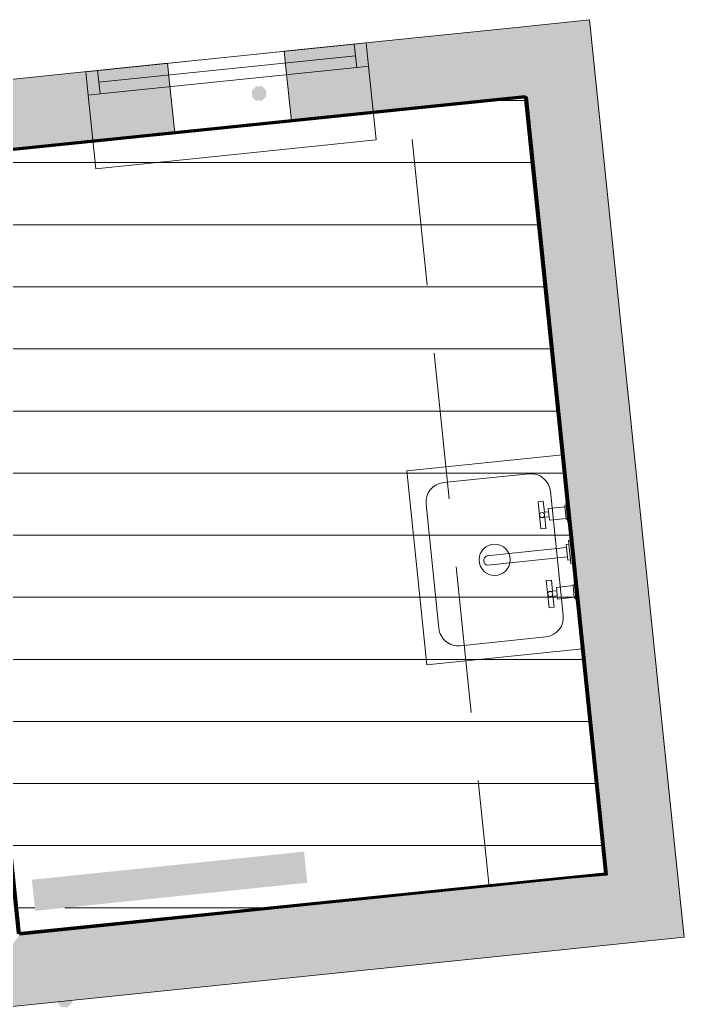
# Model space of a CAD drawing. Header units: metres. Extents: x 399 to 3028, y -427 to 863.
# Drawn here: x 750.136 to 751.836, y -315.486 to -312.945 of the extents above; entities that cross this region are included whole.
import ezdxf

# ---------------------------------------------------------------- set-up
doc = ezdxf.new("R2010")
doc.units = ezdxf.units.M
doc.linetypes.add('IMPORT-Hidden Line _9_', pattern=[0.55, 0.375, -0.175])
for name, color, linetype, lineweight in [('01-Dalles_3D_Stylo_No__1', 250, 'Continuous', 9), ('01-Murs LOGTS', 250, 'Continuous', 9), ('01-Murs LOGTS_Stylo_No__1', 250, 'Continuous', 9), ('01-PLANCHER COLLABORANT_Stylo_No__1', 250, 'Continuous', 9), ('03-Mobilier 3D_3D_Stylo_No__62', 253, 'Continuous', 9), ('03-Mobilier HM_mobilier_Stylo_No__4', 7, 'Continuous', 18), ('04-Textes 50 _text', 250, 'Continuous', 9), ('06-SHAB pièces 50_Stylo_No__102', 71, 'Continuous', 50), ('AES-Charge', 5, 'Continuous', 35), ('Fenêtres ARCHICAD_Stylo_No__1', 250, 'Continuous', 9), ('Plan De Charge - PH R_1_dwg', 8, 'Continuous', 9)]:
    doc.layers.add(name, color=color, linetype=linetype, lineweight=lineweight)

# ---------------------------------------------------------------- blocks, each defined once
blk = doc.blocks.new('Plan De Charge - PH R_1_dwg_Fenêtre 22-779188-Plan De Charge - PH R_1 1_100')
at = {"layer": 'Fenêtres ARCHICAD_Stylo_No__1'}
for p, q in [((399.1929, -313.075), (399.8499, -313.0072)), ((399.196, -313.1048), (399.853, -313.0371)), ((399.8561, -313.0669), (399.1991, -313.1347))]:
    blk.add_line(p, q, dxfattribs=at)
at = {"layer": 'Fenêtres ARCHICAD_Stylo_No__1', "flags": 128}
for points in [[(399.9054, -313.2528), (399.8859, -313.0638), (399.8798, -313.0041), (399.1631, -313.0781), (399.1929, -313.075), (399.1991, -313.1347), (399.1692, -313.1377), (399.1631, -313.0781), (399.1692, -313.1377), (399.1887, -313.3267)], [(399.8859, -313.0638), (399.8561, -313.0669), (399.8499, -313.0072), (399.8798, -313.0041)]]:
    blk.add_lwpolyline(points, close=True, dxfattribs=at)
blk = doc.blocks.new('Plan De Charge - PH R_1_dwg-779150-Plan De Charge - PH R_1 1_100')
at = {"layer": '01-Murs LOGTS', "lineweight": 35}
for points in [[(399.6891, -313.2048), (400.2908, -313.1401), (400.2726, -312.9636), (399.6706, -313.0257), (399.6888, -313.2017)], [(400.2911, -313.1427), (400.4517, -312.9452), (400.2726, -312.9636), (400.2908, -313.1401)], [(400.2911, -313.1427), (400.4702, -313.1242), (400.4517, -312.9452), (400.2932, -313.1401)], [(398.7887, -313.2976), (399.3907, -313.2355), (399.3722, -313.0565), (398.7702, -313.1186), (398.7884, -313.2945)], [(400.4965, -315.1338), (400.6755, -315.1154), (400.4702, -313.1242), (400.2911, -313.1427), (400.4945, -315.1154)], [(400.694, -315.2944), (400.6755, -315.1154), (400.4965, -315.1338), (400.6755, -315.2794)], [(399.0125, -315.4678), (400.5149, -315.3129), (400.4965, -315.1338), (398.994, -315.2888), (398.9959, -315.3073)], [(400.5149, -315.3129), (400.694, -315.2944), (400.4965, -315.1338), (400.513, -315.2944)], [(398.8334, -315.4863), (399.0125, -315.4678), (398.994, -315.2888), (398.979, -315.3073)]]:
    blk.add_hatch(color=18, dxfattribs=at).paths.add_polyline_path(points)
at = {"layer": '03-Mobilier 3D_3D_Stylo_No__62', "lineweight": 35}
blk.add_hatch(color=43, dxfattribs=at).paths.add_polyline_path([(399.0331, -315.2268), (399.7294, -315.1549), (399.7212, -315.0753), (399.0249, -315.1472)])
at = {"layer": '04-Textes 50 _text', "lineweight": 35}
for points in [[(399.5986, -313.1525), (399.6139, -313.1525), (399.6247, -313.1401), (399.6247, -313.1263), (399.6139, -313.1155), (399.5986, -313.1155), (399.5878, -313.1263), (399.5888, -313.1427)], [(399.1009, -315.4737), (399.1162, -315.4737), (399.127, -315.4629), (399.127, -315.456), (399.0901, -315.4598), (399.0901, -315.4629), (399.095, -315.4678)]]:
    blk.add_hatch(color=18, dxfattribs=at).paths.add_polyline_path(points)
at = {"layer": 'AES-Charge', "lineweight": 9}
h = blk.add_hatch(dxfattribs=at)
h.set_pattern_fill('FP_95', color=30, style=0, pattern_type=2)
h.set_pattern_definition([(0, (45.33, 124.416), (0, 0.159), [])])
h.paths.add_polyline_path([(398.9939, -315.2879), (400.4914, -315.1297), (400.2865, -313.1432), (399.6891, -313.2048), (399.6888, -313.2017), (399.3904, -313.2324), (399.3907, -313.2355), (398.7887, -313.2976), (398.8463, -313.8564), (398.8417, -313.8569), (398.9381, -314.792), (398.9427, -314.7915), (398.954, -314.9008)])
h.paths.add_polyline_path([(399.0331, -315.2268), (399.0249, -315.1472), (399.7212, -315.0753), (399.7294, -315.1549), (399.0675, -315.2232)])
at = {"layer": '01-Dalles_3D_Stylo_No__1', "flags": 128}
blk.add_lwpolyline([(398.994, -315.2888), (400.4965, -315.1338), (400.2911, -313.1427), (398.7887, -313.2976)], close=True, dxfattribs=at)
at = {"layer": '01-Murs LOGTS_Stylo_No__1', "flags": 128}
blk.add_lwpolyline([(398.9427, -314.7915), (398.994, -315.2888), (400.4965, -315.1338), (400.2911, -313.1427), (399.6891, -313.2048), (399.6758, -313.0755), (399.6706, -313.0257), (400.2726, -312.9636), (400.4517, -312.9452), (400.6755, -315.1154), (400.694, -315.2944), (398.8334, -315.4863), (398.815, -315.3073), (398.7637, -314.81), (398.9427, -314.7915)], dxfattribs=at)
blk.add_lwpolyline([(398.7887, -313.2976), (399.3907, -313.2355), (399.3773, -313.1062), (399.3722, -313.0565), (398.5912, -313.137), (398.6096, -313.3161), (398.6673, -313.8749), (398.8463, -313.8564)], close=True, dxfattribs=at)
at = {"layer": '01-PLANCHER COLLABORANT_Stylo_No__1', "linetype": 'IMPORT-Hidden Line _9_', "flags": 128}
blk.add_lwpolyline([(400.2879, -313.1432), (400.4932, -315.1342), (400.1948, -315.165), (399.9895, -313.174)], close=True, dxfattribs=at)
at = {"layer": '03-Mobilier HM_mobilier_Stylo_No__4'}
for p, q in [((400.2969, -314.1077), (400.078, -314.1302)), ((400.3845, -314.4706), (400.3517, -314.1523)), ((400.0334, -314.1851), (400.0662, -314.5034)), ((400.3362, -314.2062), (400.3345, -314.2083)), ((400.3471, -314.205), (400.3484, -314.218)), ((400.3958, -314.2241), (400.3922, -314.1893)), ((400.3375, -314.2191), (400.3354, -314.2174)), ((400.357, -314.4081), (400.3553, -314.4102)), ((400.3693, -314.4199), (400.3679, -314.407)), ((400.4129, -314.4239), (400.4098, -314.3941)), ((400.4131, -314.3913), (400.4167, -314.4261)), ((400.3583, -314.421), (400.3562, -314.4193)), ((400.1211, -314.548), (400.3399, -314.5255))]:
    blk.add_line(p, q, dxfattribs=at)
at = {"layer": '03-Mobilier HM_mobilier_Stylo_No__4', "flags": 128}
for points in [[(400.0357, -314.5971), (399.9844, -314.0997), (400.3823, -314.0587), (400.4336, -314.556)], [(400.404, -314.3379), (400.3979, -314.2782), (400.4048, -314.2775), (400.411, -314.3372)], [(400.3961, -314.3287), (400.3919, -314.2889), (400.3989, -314.2882), (400.403, -314.3279)], [(400.3671, -314.3985), (400.4098, -314.3941), (400.4096, -314.3916), (400.4131, -314.3913), (400.4123, -314.3838), (400.4158, -314.3834), (400.4209, -314.4332), (400.4174, -314.4335), (400.4167, -314.4261), (400.4132, -314.4264), (400.4129, -314.4239), (400.3701, -314.4284), (400.3693, -314.4199), (400.3583, -314.421), (400.3612, -314.4494), (400.3483, -314.4507), (400.3411, -314.3811), (400.3541, -314.3797), (400.357, -314.4081), (400.3679, -314.407)]]:
    blk.add_lwpolyline(points, close=True, dxfattribs=at)
for points in [[(400.389, -314.1922), (400.3921, -314.222), (400.3923, -314.2245), (400.3958, -314.2241), (400.3966, -314.2316), (400.4001, -314.2312), (400.3949, -314.1815), (400.3915, -314.1819), (400.3922, -314.1893), (400.3888, -314.1897), (400.389, -314.1922), (400.3462, -314.1966), (400.3471, -314.205), (400.3362, -314.2062), (400.3332, -314.1778), (400.3203, -314.1791), (400.3275, -314.2488), (400.3404, -314.2474), (400.3375, -314.2191), (400.3484, -314.218), (400.3493, -314.2264), (400.3921, -314.222)], [(400.1888, -314.3179), (400.3928, -314.2968), (400.3952, -314.3207), (400.1913, -314.3417)]]:
    blk.add_lwpolyline(points, dxfattribs=at)
at = {"layer": '03-Mobilier HM_mobilier_Stylo_No__4'}
for centre, radius in [((400.3304, -314.2133), 0.0065), ((400.209, -314.3279), 0.04), ((400.3512, -314.4152), 0.0065)]:
    blk.add_circle(centre, radius, dxfattribs=at)
for centre, radius, start, end in [((400.302, -314.1574), 0.05, 5.8881, 95.8881), ((400.0831, -314.18), 0.05, 95.8881, 185.8881), ((400.1934, -314.3295), 0.0125, 111.4739, 260.3038), ((400.3348, -314.4757), 0.05, 275.8881, 5.8881), ((400.116, -314.4983), 0.05, 185.8881, 275.8881)]:
    blk.add_arc(centre, radius, start, end, dxfattribs=at)
at = {"layer": '06-SHAB pièces 50_Stylo_No__102', "flags": 128}
blk.add_lwpolyline([(398.9938, -315.2863), (400.3863, -315.1429), (400.4965, -315.1338), (400.2913, -313.1429), (398.7857, -313.2981)], close=True, dxfattribs=at)
at = {"layer": 'AES-Charge', "color": 20, "lineweight": 50, "flags": 128}
blk.add_lwpolyline([(398.7837, -313.2952), (400.2862, -313.1403), (400.4915, -315.1312), (398.9887, -315.2837), (398.7838, -313.2952)], dxfattribs=at)
blk.add_blockref('Plan De Charge - PH R_1_dwg_Fenêtre 22-779188-Plan De Charge - PH R_1 1_100', (0, 0))

msp = doc.modelspace()

# ---------------------------------------------------------------- block references
at = {"layer": 'Plan De Charge - PH R_1_dwg', "color": 10, "lineweight": 35}
msp.add_blockref('Plan De Charge - PH R_1_dwg-779150-Plan De Charge - PH R_1 1_100', (351.1425, 0), dxfattribs=at)

doc.saveas('drawing.dxf')
